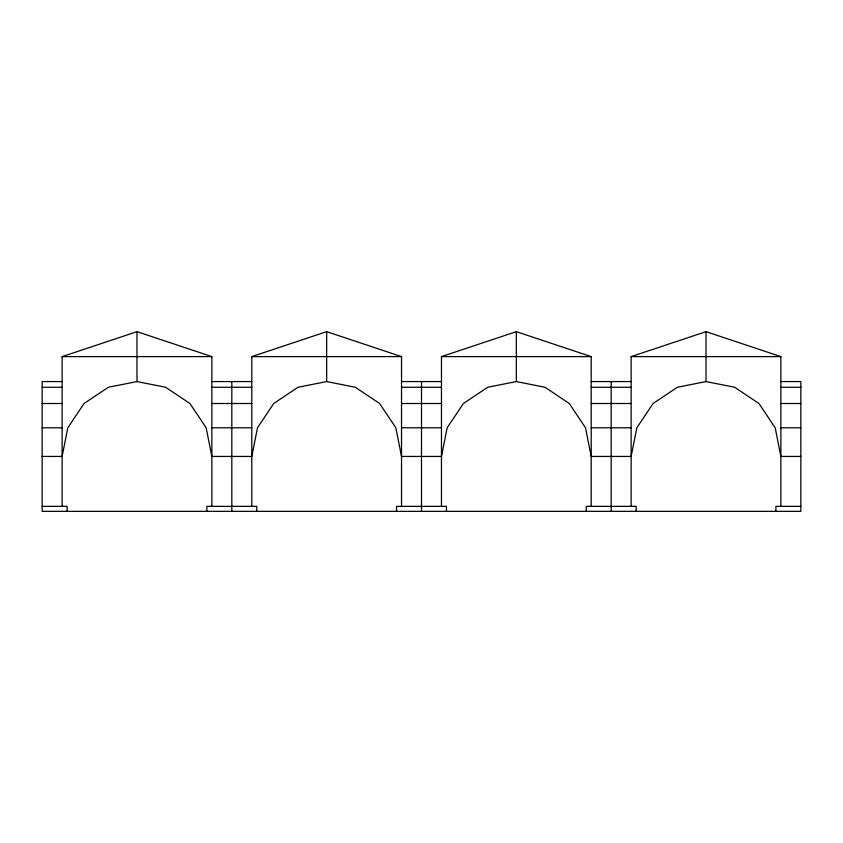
<?xml version="1.0" encoding="UTF-8"?>
<svg xmlns="http://www.w3.org/2000/svg" width="843" height="843" viewBox="0 0 843 843"><rect width="100%" height="100%" fill="white"/><g stroke="black" fill="none" stroke-linecap="round" stroke-linejoin="round"><path stroke-width="1.26" d="M62.119 506.358L62.119 356.61L136.987 331.657L211.856 356.61L211.856 506.358M251.794 506.358L251.794 356.61L326.662 331.657L401.531 356.61L401.531 506.358M441.469 506.358L441.469 356.61L516.337 331.657L591.206 356.61L591.206 506.358M631.144 506.358L631.144 356.61L706.012 331.657L780.881 356.61L780.881 506.358M800.85 456.442L780.881 456.442L775.181 427.791L758.953 403.502L734.664 387.264L706.012 381.573L677.361 387.264L653.072 403.502L636.844 427.791L631.144 456.442L591.206 456.442L585.506 427.791L569.278 403.502L544.989 387.264L516.337 381.573L487.686 387.264L463.397 403.502L447.169 427.791L441.469 456.442L401.531 456.442L395.831 427.791L379.603 403.502L355.314 387.264L326.662 381.573L298.011 387.264L273.722 403.502L257.494 427.791L251.794 456.442L211.856 456.442L206.156 427.791L189.928 403.502L165.639 387.264L136.987 381.573L108.336 387.264L84.047 403.502L67.819 427.791L62.119 456.442L42.15 456.442M62.119 356.61L211.856 356.61M251.794 356.61L401.531 356.61M441.469 356.61L591.206 356.61M631.144 356.61L780.881 356.61M62.119 381.573L42.15 381.573L42.15 511.343L800.85 511.343L800.85 381.573L780.881 381.573M211.856 381.573L251.794 381.573M401.531 381.573L441.469 381.573M591.206 381.573L631.144 381.573M42.15 387.264L62.119 387.264M211.856 387.264L251.794 387.264M401.531 387.264L441.469 387.264M591.206 387.264L631.144 387.264M780.881 387.264L800.85 387.264M42.15 403.502L62.119 403.502M211.856 403.502L251.794 403.502M401.531 403.502L441.469 403.502M591.206 403.502L631.144 403.502M780.881 403.502L800.85 403.502M42.15 427.791L62.119 427.791M211.856 427.791L251.794 427.791M401.531 427.791L441.469 427.791M591.206 427.791L631.144 427.791M780.881 427.791L800.85 427.791M42.15 506.358L67.103 506.358L67.103 511.343M800.85 506.358L775.897 506.358L775.897 511.343M706.012 331.657L706.012 381.573M636.128 511.343L636.128 506.358L586.222 506.358L586.222 511.343M611.175 381.573L611.175 511.343M516.337 331.657L516.337 381.573M446.453 511.343L446.453 506.358L396.547 506.358L396.547 511.343M421.5 381.573L421.5 511.343M326.662 331.657L326.662 381.573M256.778 511.343L256.778 506.358L206.872 506.358L206.872 511.343M231.825 381.573L231.825 511.343M136.987 331.657L136.987 381.573"/></g></svg>
